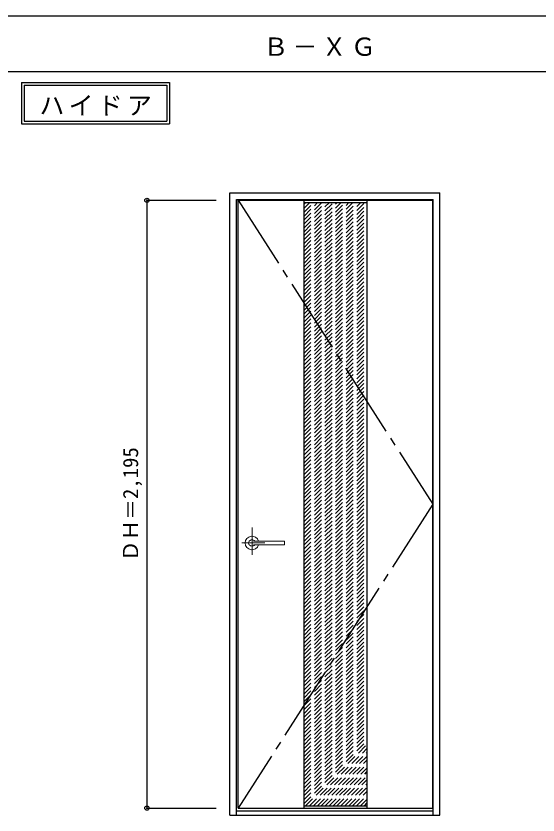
# Model space of a CAD drawing. Units: millimetres, scale not verified. Extents: x -6000 to 5700, y -4307 to 4175.
# Drawn here: x -1007 to 878, y -2701 to 184 of the extents above; entities that cross this region are included whole.
import ezdxf
from ezdxf.enums import TextEntityAlignment as Align

# ---------------------------------------------------------------- set-up
doc = ezdxf.new("R2010")
doc.units = ezdxf.units.MM
doc.header["$LTSCALE"] = 30
doc.header["$PDMODE"] = 32
doc.header["$PDSIZE"] = 15
for name, pattern in [('CHAIN1', [8, 5, -1, 1, -1]), ('CHAIN2', [12, 9, -1, 1, -1]), ('DASHED1', [1.8, 1.2, -0.6])]:
    doc.linetypes.add(name, pattern=pattern)
for name, color, linetype in [('0-2_扉', 3, 'Continuous'), ('0-3_仕上げ', 3, 'Continuous'), ('0-4_枠', 3, 'Continuous'), ('0-7', 7, 'CHAIN2'), ('0-A_文字', 7, 'Continuous'), ('0-B_寸法', 7, 'Continuous'), ('0-C_ハッチ', 4, 'DASHED1'), ('F-1_枠', 6, 'Continuous')]:
    doc.layers.add(name, color=color, linetype=linetype)
doc.layers.add('0-5_レバー', color=7, linetype='Continuous', lineweight=18)
doc.styles.add('ＭＳ ゴシック', font='')
doc.styles.get('ＭＳ ゴシック').set_extended_font_data('MS Gothic')

msp = doc.modelspace()

# ---------------------------------------------------------------- linework, layer by layer
at = {"layer": '0-2_扉'}
for p, q in [((-205.2, -481.25), (497.8, -481.25)), ((-205.2, -2676.25), (-205.2, -481.25)), ((497.8, -2676.25), (497.8, -481.25)), ((-205.2, -2676.25), (497.8, -2676.25))]:
    msp.add_line(p, q, dxfattribs=at)
at = {"layer": '0-3_仕上げ'}
for p, q in [((32.3, -481.25), (32.3, -2676.25)), ((260.3, -481.25), (260.3, -2676.25))]:
    msp.add_line(p, q, dxfattribs=at)
at = {"layer": '0-3_仕上げ', "color": 7}
for p, q in [((32.3, -489.25), (260.3, -489.25)), ((32.3, -2668.25), (260.3, -2668.25))]:
    msp.add_line(p, q, dxfattribs=at)
at = {"layer": '0-4_枠'}
for p, q in [((-234.2, -454.25), (523.8, -454.25)), ((-234.2, -2701.25), (-234.2, -454.25)), ((523.8, -2701.25), (523.8, -454.25)), ((-210.2, -478.25), (499.8, -478.25)), ((-210.2, -2701.25), (-210.2, -478.25)), ((499.8, -2701.25), (499.8, -478.25)), ((-234.2, -2701.25), (523.8, -2701.25)), ((-210.2, -2686.25), (499.8, -2686.25))]:
    msp.add_line(p, q, dxfattribs=at)
at = {"layer": '0-5_レバー', "color": 4, "linetype": 'CHAIN1'}
for p, q in [((-154.7, -1662.29), (-154.7, -1762.14)), ((-107.9, -1718.75), (-190.92, -1718.75))]:
    msp.add_line(p, q, dxfattribs=at)
at = {"layer": '0-5_レバー'}
for q in [(-37.7, -1713.26), (-37.7, -1724.25)]:
    msp.add_line((-37.7, -1718.75), q, dxfattribs=at)
for points in [[(-144.74, -1711.76), (-145.51, -1710.97), (-147.48, -1709.6), (-149.73, -1708.59), (-152.16, -1707.96), (-154.7, -1707.75), (-157.24, -1707.96), (-159.67, -1708.59), (-161.92, -1709.6), (-163.89, -1710.97), (-165.51, -1712.64), (-166.71, -1714.54), (-167.45, -1716.6), (-167.7, -1718.75), (-167.45, -1720.9), (-166.71, -1722.96), (-165.51, -1724.86), (-163.89, -1726.53), (-161.92, -1727.9), (-159.67, -1728.91), (-157.24, -1729.54), (-154.7, -1729.75), (-152.16, -1729.54), (-149.73, -1728.91), (-147.48, -1727.9), (-145.51, -1726.53), (-144.74, -1725.74)], [(-39.2, -1711.75), (-48.93, -1711.75), (-59.11, -1711.75), (-68.71, -1711.75), (-77.7, -1711.75), (-86.11, -1711.75), (-93.92, -1711.75), (-100.74, -1711.75), (-107.04, -1711.75), (-112.8, -1711.75), (-118.05, -1711.75), (-122.84, -1711.75), (-127.5, -1711.75), (-131.7, -1711.75), (-135.45, -1711.75), (-137.45, -1711.75), (-139.3, -1711.75), (-141.31, -1711.76), (-143.72, -1711.76), (-145.21, -1711.76), (-146.75, -1711.76), (-148.27, -1711.76), (-149.37, -1711.76), (-149.83, -1711.76), (-149.83, -1711.77)], [(-149.68, -1725.74), (-149.55, -1725.74), (-149.11, -1725.74), (-148.39, -1725.74), (-147.37, -1725.74), (-146.11, -1725.74), (-144.76, -1725.74), (-141.9, -1725.74), (-138.92, -1725.75), (-135.9, -1725.75), (-132.86, -1725.75), (-129.79, -1725.75), (-126.71, -1725.75), (-122.71, -1725.75), (-118.3, -1725.75), (-113.33, -1725.75), (-107.8, -1725.75), (-101.71, -1725.75), (-95.06, -1725.75), (-87.85, -1725.75), (-79.26, -1725.75), (-70, -1725.75), (-60.06, -1725.75), (-49.45, -1725.75), (-39.2, -1725.75)], [(-39.2, -1711.75), (-48.28, -1711.75), (-48.68, -1711.75)]]:
    msp.add_lwpolyline(points, dxfattribs=at)
for centre, radius, start, end in [((-154.7, -1718.75), 24.55, 16.59952, 343.36736), ((-39.2, -1713.25), 1.5, 0.00847, 89.9163), ((-39.2, -1713.25), 1.5, 360, 90.17419), ((-39.2, -1724.25), 1.5, 270.16419, 0), ((-39.2, -1724.25), 1.5, 269.91059, 359.99153)]:
    msp.add_arc(centre, radius, start, end, dxfattribs=at)
at = {"layer": '0-7'}
msp.add_lwpolyline([(-205.2, -481.25), (497.8, -1578.75), (-205.2, -2676.25)], dxfattribs=at)
at = {"layer": '0-A_文字'}
for p, q in [((-986.8, -55.5), (-986.8, -205.5)), ((-976.8, -65.5), (-462.47, -65.5)), ((-462.47, -65.5), (-462.47, -195.5)), ((-986.8, -205.5), (-452.47, -205.5))]:
    msp.add_line(p, q, dxfattribs=at)
for points in [[(-986.8, -55.5), (-452.47, -55.5), (-452.47, -205.5)], [(-976.8, -65.5), (-976.8, -195.5), (-462.47, -195.5)]]:
    msp.add_lwpolyline(points, dxfattribs=at)
at = {"layer": '0-B_寸法', "color": 4}
for p, q in [((-534.2, -481.25), (-284.2, -481.25)), ((-534.2, -481.25), (-534.2, -2676.25)), ((-534.2, -2676.25), (-284.2, -2676.25))]:
    msp.add_line(p, q, dxfattribs=at)
at = {"layer": '0-B_寸法'}
for p in [(-534.2, -481.25), (-534.2, -2676.25)]:
    msp.add_point(p, dxfattribs=at)
at = {"layer": '0-C_ハッチ'}
for p, q in [((32.3, -708.94), (251.99, -489.25)), ((32.3, -694.8), (237.85, -489.25)), ((32.3, -680.66), (223.71, -489.25)), ((32.3, -666.52), (209.57, -489.25)), ((32.3, -652.38), (195.43, -489.25)), ((32.3, -638.23), (181.28, -489.25)), ((32.3, -624.09), (167.14, -489.25)), ((32.3, -609.95), (153, -489.25)), ((32.3, -595.81), (138.86, -489.25)), ((32.3, -581.67), (124.72, -489.25)), ((32.3, -567.52), (110.57, -489.25)), ((32.3, -553.38), (96.43, -489.25)), ((32.3, -539.24), (82.29, -489.25)), ((32.3, -525.1), (68.15, -489.25)), ((32.3, -510.95), (54, -489.25)), ((32.3, -496.81), (39.86, -489.25)), ((32.3, -723.09), (260.3, -495.09)), ((32.3, -737.23), (260.3, -509.23)), ((32.3, -751.37), (260.3, -523.37)), ((32.3, -765.51), (260.3, -537.51)), ((32.3, -779.66), (260.3, -551.66)), ((32.3, -793.8), (260.3, -565.8)), ((32.3, -807.94), (260.3, -579.94)), ((32.3, -822.08), (260.3, -594.08)), ((32.3, -836.22), (260.3, -608.22)), ((32.3, -850.37), (260.3, -622.37)), ((32.3, -864.51), (260.3, -636.51)), ((32.3, -878.65), (260.3, -650.65)), ((32.3, -892.79), (260.3, -664.79)), ((32.3, -906.93), (260.3, -678.93)), ((32.3, -921.08), (260.3, -693.08)), ((32.3, -935.22), (260.3, -707.22)), ((32.3, -949.36), (260.3, -721.36)), ((32.3, -963.5), (260.3, -735.5)), ((32.3, -977.65), (260.3, -749.65)), ((32.3, -991.79), (260.3, -763.79)), ((32.3, -1005.93), (260.3, -777.93)), ((32.3, -1020.07), (260.3, -792.07)), ((32.3, -1034.21), (260.3, -806.21)), ((32.3, -1048.36), (260.3, -820.36)), ((32.3, -1062.5), (260.3, -834.5)), ((32.3, -1076.64), (260.3, -848.64)), ((32.3, -1090.78), (260.3, -862.78)), ((32.3, -1104.92), (260.3, -876.92)), ((32.3, -1119.07), (260.3, -891.07)), ((32.3, -1133.21), (260.3, -905.21)), ((32.3, -1147.35), (260.3, -919.35)), ((32.3, -1161.49), (260.3, -933.49)), ((32.3, -1175.64), (260.3, -947.64)), ((32.3, -1189.78), (260.3, -961.78)), ((32.3, -1203.92), (260.3, -975.92)), ((32.3, -1218.06), (260.3, -990.06)), ((32.3, -1232.2), (260.3, -1004.2)), ((32.3, -1246.35), (260.3, -1018.35)), ((32.3, -1260.49), (260.3, -1032.49)), ((32.3, -1274.63), (260.3, -1046.63)), ((32.3, -1288.77), (260.3, -1060.77)), ((32.3, -1302.91), (260.3, -1074.91)), ((32.3, -1317.06), (260.3, -1089.06)), ((32.3, -1331.2), (260.3, -1103.2)), ((32.3, -1345.34), (260.3, -1117.34)), ((32.3, -1359.48), (260.3, -1131.48)), ((32.3, -1373.62), (260.3, -1145.62)), ((32.3, -1387.77), (260.3, -1159.77)), ((32.3, -1401.91), (260.3, -1173.91)), ((32.3, -1416.05), (260.3, -1188.05)), ((32.3, -1430.19), (260.3, -1202.19)), ((32.3, -1444.34), (260.3, -1216.34)), ((32.3, -1458.48), (260.3, -1230.48)), ((32.3, -1472.62), (260.3, -1244.62)), ((32.3, -1486.76), (260.3, -1258.76)), ((32.3, -1500.9), (260.3, -1272.9)), ((32.3, -1515.05), (260.3, -1287.05)), ((32.3, -1529.19), (260.3, -1301.19)), ((32.3, -1543.33), (260.3, -1315.33)), ((32.3, -1557.47), (260.3, -1329.47)), ((32.3, -1571.61), (260.3, -1343.61)), ((32.3, -1585.76), (260.3, -1357.76)), ((32.3, -1599.9), (260.3, -1371.9)), ((32.3, -1614.04), (260.3, -1386.04)), ((32.3, -1628.18), (260.3, -1400.18)), ((32.3, -1642.33), (260.3, -1414.33)), ((32.3, -1656.47), (260.3, -1428.47)), ((32.3, -1670.61), (260.3, -1442.61)), ((32.3, -1684.75), (260.3, -1456.75)), ((32.3, -1698.89), (260.3, -1470.89)), ((32.3, -1713.04), (260.3, -1485.04)), ((32.3, -1727.18), (260.3, -1499.18)), ((32.3, -1741.32), (260.3, -1513.32)), ((32.3, -1755.46), (260.3, -1527.46)), ((32.3, -1769.6), (260.3, -1541.6)), ((32.3, -1783.75), (260.3, -1555.75)), ((32.3, -1797.89), (260.3, -1569.89)), ((32.3, -1812.03), (260.3, -1584.03)), ((32.3, -1826.17), (260.3, -1598.17)), ((32.3, -1840.32), (260.3, -1612.32)), ((32.3, -1854.46), (260.3, -1626.46)), ((32.3, -1868.6), (260.3, -1640.6)), ((32.3, -1882.74), (260.3, -1654.74)), ((32.3, -1896.88), (260.3, -1668.88)), ((32.3, -1911.03), (260.3, -1683.03)), ((32.3, -1925.17), (260.3, -1697.17)), ((32.3, -1939.31), (260.3, -1711.31)), ((32.3, -1953.45), (260.3, -1725.45)), ((32.3, -1967.59), (260.3, -1739.59)), ((32.3, -1981.74), (260.3, -1753.74)), ((32.3, -1995.88), (260.3, -1767.88)), ((32.3, -2010.02), (260.3, -1782.02)), ((32.3, -2024.16), (260.3, -1796.16)), ((32.3, -2038.31), (260.3, -1810.31)), ((32.3, -2052.45), (260.3, -1824.45)), ((32.3, -2066.59), (260.3, -1838.59)), ((32.3, -2080.73), (260.3, -1852.73)), ((32.3, -2094.87), (260.3, -1866.87)), ((32.3, -2109.02), (260.3, -1881.02)), ((32.3, -2123.16), (260.3, -1895.16)), ((32.3, -2137.3), (260.3, -1909.3)), ((32.3, -2151.44), (260.3, -1923.44)), ((32.3, -2165.58), (260.3, -1937.58)), ((32.3, -2179.73), (260.3, -1951.73)), ((32.3, -2193.87), (260.3, -1965.87)), ((32.3, -2208.01), (260.3, -1980.01)), ((32.3, -2222.15), (260.3, -1994.15)), ((32.3, -2236.3), (260.3, -2008.3)), ((32.3, -2250.44), (260.3, -2022.44)), ((32.3, -2264.58), (260.3, -2036.58)), ((32.3, -2278.72), (260.3, -2050.72)), ((32.3, -2292.86), (260.3, -2064.86)), ((32.3, -2307.01), (260.3, -2079.01)), ((32.3, -2321.15), (260.3, -2093.15)), ((32.3, -2335.29), (260.3, -2107.29)), ((32.3, -2349.43), (260.3, -2121.43)), ((32.3, -2363.57), (260.3, -2135.57)), ((32.3, -2377.72), (260.3, -2149.72)), ((32.3, -2391.86), (260.3, -2163.86)), ((32.3, -2406), (260.3, -2178)), ((32.3, -2420.14), (260.3, -2192.14)), ((32.3, -2434.29), (260.3, -2206.29)), ((32.3, -2448.43), (260.3, -2220.43)), ((32.3, -2462.57), (260.3, -2234.57)), ((32.3, -2476.71), (260.3, -2248.71)), ((32.3, -2490.85), (260.3, -2262.85)), ((32.3, -2505), (260.3, -2277)), ((32.3, -2519.14), (260.3, -2291.14)), ((32.3, -2533.28), (260.3, -2305.28)), ((32.3, -2547.42), (260.3, -2319.42)), ((32.3, -2561.56), (260.3, -2333.56)), ((32.3, -2575.71), (260.3, -2347.71)), ((32.3, -2589.85), (260.3, -2361.85)), ((32.3, -2603.99), (260.3, -2375.99)), ((32.3, -2618.13), (260.3, -2390.13)), ((32.3, -2632.27), (260.3, -2404.27)), ((32.3, -2646.42), (260.3, -2418.42)), ((32.3, -2660.56), (260.3, -2432.56)), ((38.75, -2668.25), (260.3, -2446.7)), ((52.89, -2668.25), (260.3, -2460.84)), ((67.04, -2668.25), (260.3, -2474.99)), ((81.18, -2668.25), (260.3, -2489.13)), ((95.32, -2668.25), (260.3, -2503.27)), ((109.46, -2668.25), (260.3, -2517.41)), ((123.6, -2668.25), (260.3, -2531.55)), ((137.75, -2668.25), (260.3, -2545.7)), ((151.89, -2668.25), (260.3, -2559.84)), ((166.03, -2668.25), (260.3, -2573.98)), ((180.17, -2668.25), (260.3, -2588.12)), ((194.31, -2668.25), (260.3, -2602.26)), ((208.46, -2668.25), (260.3, -2616.41)), ((222.6, -2668.25), (260.3, -2630.55)), ((236.74, -2668.25), (260.3, -2644.69)), ((250.88, -2668.25), (260.3, -2658.83))]:
    msp.add_line(p, q, dxfattribs=at)
at = {"layer": 'F-1_枠'}
for p, q in [((-6000, 184.5), (5700, 184.5)), ((-6000, -15.5), (5700, -15.5))]:
    msp.add_line(p, q, dxfattribs=at)

# ---------------------------------------------------------------- texts
at = {"layer": '0-A_文字', "char_height": 65.98, "attachment_point": 7, "style": 'ＭＳ ゴシック'}
for s, insert in [('\\T1.17;Ｂ－ＸＧ', (-113.5, 39.5)), ('\\T1.17;ハイドア', (-922.14, -175.5))]:
    msp.add_mtext(s, dxfattribs=dict(at, insert=insert))
at = {"layer": '0-B_寸法', "style": 'ＭＳ ゴシック'}
msp.add_text('ＤＨ＝2,195', height=54.99, rotation=90, dxfattribs=at).set_placement((-549.2, -1785), align=Align.BOTTOM_LEFT)

doc.saveas('drawing.dxf')
